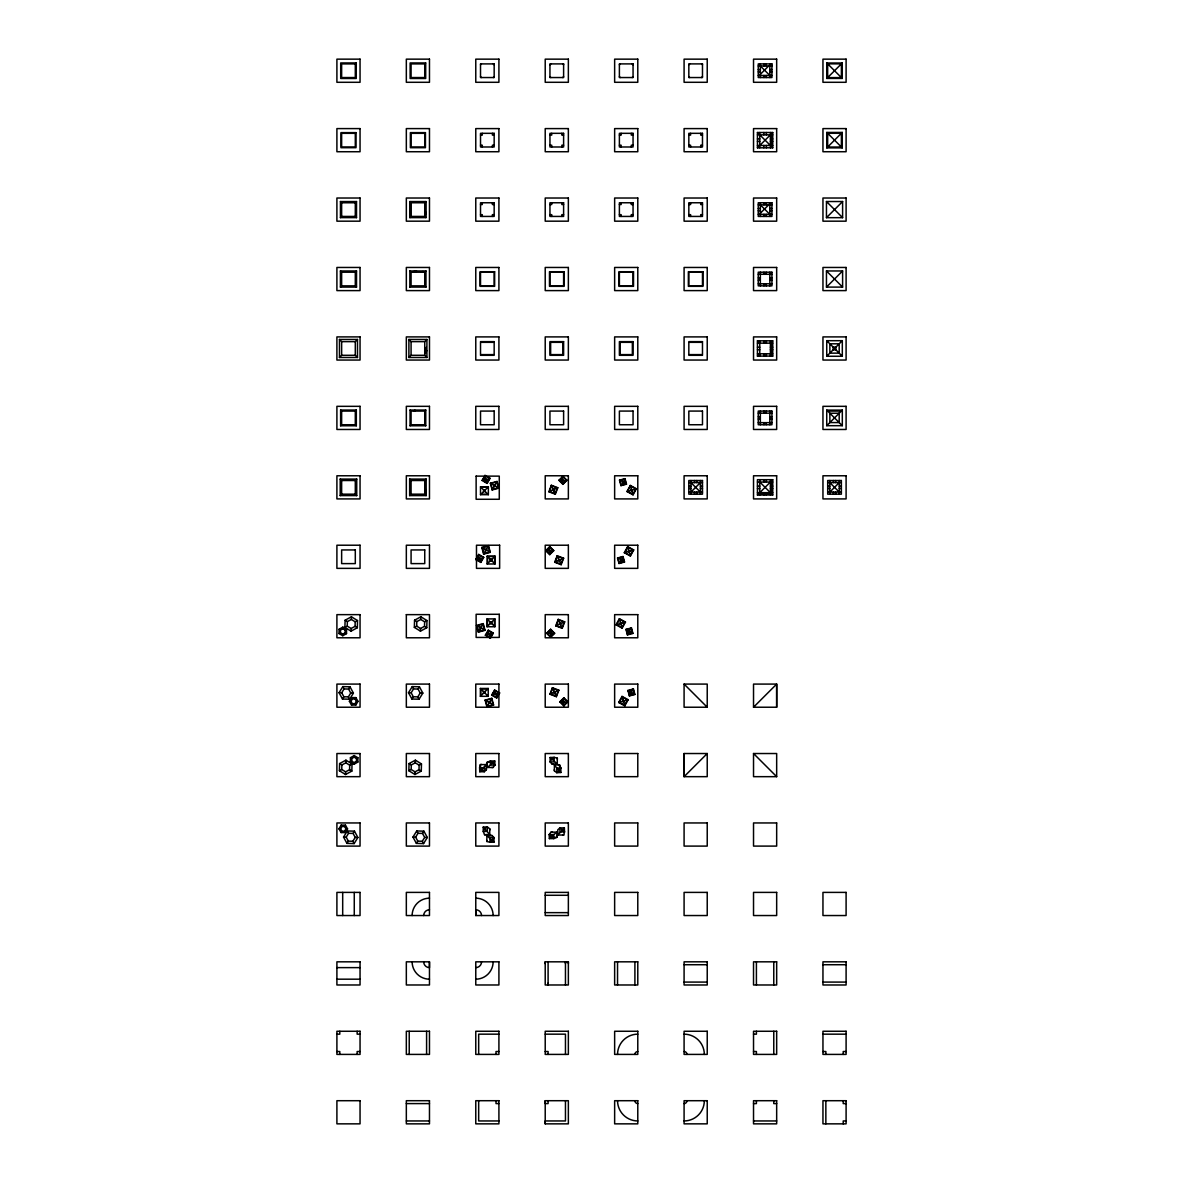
<?xml version="1.0" encoding="UTF-8"?>
<svg xmlns="http://www.w3.org/2000/svg" width="1183" height="1183" viewBox="0 0 1183 1183"><rect width="100%" height="100%" fill="white"/><g stroke="black" fill="none" stroke-linecap="round" stroke-linejoin="round"><path stroke-width="1.5" d="M429.473 961.823L429.473 984.981L406.331 984.981L406.331 961.823L429.473 961.823L429.473 967.62A5.782 5.782 0 0 1 423.691 961.823M475.773 915.538L475.773 892.396L498.915 892.396L498.915 915.538L475.773 915.538L475.773 909.757A5.782 5.782 0 0 1 481.555 915.538M545.215 1123.85L545.215 1100.708L568.358 1100.708L568.358 1123.85L545.215 1123.85L545.215 1120.952L565.459 1120.952L565.459 1100.708M545.215 963.672L545.215 961.823L568.358 961.823L568.358 984.981L545.215 984.981L545.215 961.823M548.099 984.981L548.099 983.147M565.459 963.672L565.459 961.823L565.459 984.981M568.358 963.672L568.358 961.823M684.085 753.527L684.085 776.669L707.227 776.669L707.227 753.527L684.085 753.527L684.085 776.669L707.227 753.527M776.669 707.227L776.669 684.085L753.527 684.085L753.527 707.227L776.669 707.227L776.669 684.085L753.527 707.227M339.048 633.556L339.077 629.252L342.833 627.123L346.545 629.312L346.515 633.615L342.774 635.744L339.048 633.556L340.438 632.772L342.774 634.147L345.14 632.801L345.155 630.095L342.819 628.72L340.453 630.066L340.438 632.772M342.774 635.744L342.774 634.147M342.819 628.72L342.833 627.123M350.405 762L350.434 757.697L354.175 755.567L357.887 757.756L357.858 762.059L354.116 764.188L350.405 762L351.78 761.216L351.809 758.51L354.161 757.164L356.497 758.54L356.482 761.246L354.131 762.591L351.78 761.216M354.116 764.188L354.131 762.591M354.161 757.164L354.175 755.567M489.718 830.126L489.747 828.795L487.322 826.917L483.256 827.109L483.256 831.545L484.557 834.725L489.718 834.606L489.747 828.795M558.494 764.824L559.574 764.898L560.86 768.078L560.86 772.499L556.809 772.706L554.369 770.828L554.413 769.497M339.403 770.739L339.61 763.567L345.924 760.166L352.031 763.922L351.839 771.094L345.525 774.51L339.403 770.739L341.739 769.482L341.872 764.957L345.85 762.813L349.695 765.179L349.577 769.704L345.599 771.848L341.739 769.482M344.904 627.389L345.111 620.217L351.425 616.801L357.532 620.557L357.34 627.744L351.026 631.145L344.904 627.389L347.24 626.132L347.373 621.607L351.351 619.463L355.196 621.829L355.077 626.339L351.1 628.498L347.24 626.132M345.525 774.51L345.599 771.848M345.85 762.813L345.924 760.166M351.026 631.145L351.1 628.498M351.351 619.463L351.425 616.801M408.845 770.739L409.052 763.567L415.351 760.166L421.473 763.922L421.266 771.094L414.952 774.51L408.845 770.739L411.181 769.482L415.026 771.848L419.004 769.704L419.137 765.179L415.277 762.813L411.3 764.957L411.181 769.482M414.346 627.389L414.553 620.217L420.852 616.801L426.974 620.557L426.767 627.744L420.453 631.145L414.346 627.389L416.682 626.132L416.8 621.607L420.778 619.463L424.638 621.829L424.505 626.339L420.527 628.498L416.682 626.132M414.952 774.51L415.026 771.848M415.277 762.813L415.351 760.166M420.453 631.145L420.527 628.498M420.778 619.463L420.852 616.801M487.071 763.375L487.145 762.296L490.324 761.009L494.76 761.009L494.952 765.061L493.074 767.501L487.278 767.471M557.06 836.248L556.986 837.313L553.792 838.614L549.37 838.614L549.163 834.562L551.041 832.122L556.853 832.152M554.369 770.828L554.413 765.017L559.574 764.898L559.574 767.737M562.694 835.198L563.729 835.021L564.528 831.886L564.365 827.893L559.84 827.893L557.711 829.904L558.11 835.198M548.853 491.744L551.337 485.252L557.814 487.736L555.345 494.213L548.853 491.744L552.357 490.176L553.777 490.723L555.345 494.213M549.903 490.073L551.559 485.74L557.326 487.943L555.123 493.725L549.356 491.522M552.357 490.176L552.89 488.742L551.337 485.252M553.777 490.723L554.324 489.289L557.814 487.736M554.694 562.236L557.163 555.744L563.655 558.228L561.171 564.705L554.694 562.236L558.184 560.668L559.618 561.215L561.171 564.705M558.184 560.668L558.731 559.234L557.163 555.744M559.618 561.215L560.15 559.781L563.655 558.228M561.511 562.768L563.167 558.435L557.385 556.232L555.182 562.014L560.949 564.217M555.744 625.837L558.228 619.345L564.705 621.829L562.236 628.306L555.744 625.837L559.234 624.269L559.781 622.85L558.228 619.345M562.236 628.306L560.668 624.816L561.215 623.382L564.705 621.829M564.217 622.051L562.014 627.818L556.232 625.615L558.435 619.833L562.768 621.489M549.903 694.214L552.387 687.722L558.879 690.207L556.394 696.698L549.903 694.214L553.407 692.646L553.955 691.227L552.387 687.722M556.394 696.698L554.827 693.194L555.374 691.774L558.879 690.207M480.594 769.719L479.766 771.73L484.291 771.73L486.405 769.719L486.006 764.425M563.522 829.904L564.365 827.893L557.918 835.021L563.729 835.021M626.96 491.522L630.288 485.429L636.38 488.756L633.053 494.849L626.96 491.522L630.643 490.442L631.973 491.182L633.053 494.849M630.643 490.442L631.367 489.111L630.288 485.429M631.973 491.182L632.713 489.836L636.38 488.756M633.644 492.971L635.862 488.904L630.435 485.947L627.478 491.374L632.905 494.331M624.299 552.712L627.626 546.62L633.718 549.947L630.406 556.04L624.299 552.712L627.981 551.633L629.326 552.357L630.406 556.04M624.816 552.565L627.789 547.138L633.201 550.095L630.243 555.522L626.177 553.304M627.981 551.633L628.705 550.287L627.626 546.62M629.326 552.357L630.051 551.027L633.718 549.947M616.062 624.801L619.374 618.709L625.482 622.036L622.154 628.129L616.062 624.801L619.729 623.722L620.454 622.391L619.374 618.709M616.58 624.654L619.537 619.227L624.964 622.184L622.007 627.611L617.925 625.393M622.154 628.129L621.075 624.461L621.8 623.116L625.482 622.036M618.709 702.495L622.036 696.403L628.129 699.715L624.801 705.822L618.709 702.495L622.391 701.415L623.116 700.07L622.036 696.403M621.445 698.266L619.227 702.347L624.654 705.305L627.611 699.878L622.184 696.92M624.801 705.822L623.722 702.14L624.461 700.809L628.129 699.715M482.087 480.461L485 475.418L490.058 478.331L487.13 483.389L482.087 480.461L485.193 479.633L487.13 483.389M482.516 480.342L485.119 475.847L489.614 478.45L487.012 482.945L484.024 481.215M485.193 479.633L485 475.418M486.302 480.268L490.058 478.331M492.143 489.954L494.065 486.642L495.529 486.243L498.856 488.15L497.052 481.451L490.354 483.241L492.143 489.954L498.856 488.15M495.529 486.243L495.145 484.764L497.052 481.451M475.773 559.485L478.686 554.428L483.743 557.356L480.83 562.398L475.773 559.485L479.987 559.293L480.83 562.398M478.878 558.657L478.686 554.428M479.987 559.293L483.743 557.356M483.596 554.132L485.518 550.82L486.997 550.42L490.309 552.343L483.596 554.132L481.806 547.433L488.505 545.629L490.309 552.343M486.997 550.42L486.597 548.956L488.505 545.629M478.346 632.121L480.268 628.794L479.869 627.33L476.557 625.408L478.346 632.121L485.06 630.317L483.256 623.618L476.557 625.408M479.869 627.33L481.348 626.931L483.256 623.618M485.355 635.227L488.268 630.184L493.326 633.097L490.398 638.155L485.355 635.227L488.461 634.399L488.268 630.184M490.398 638.155L489.57 635.034L493.326 633.097M491.67 695.086L494.583 690.044L499.64 692.957L496.712 698L491.67 695.086L495.411 693.149L494.583 690.044M486.893 706.798L488.801 703.486L488.416 702.007L485.089 700.099L491.803 698.295L493.607 705.009L486.893 706.798L485.089 700.099M488.416 702.007L489.88 701.623L491.803 698.295M496.712 698L496.52 693.785L499.64 692.957M620.986 485.651L623.766 482.605L626.487 484.172L625.008 478.671L619.508 480.15L620.986 485.651L626.487 484.172M623.766 482.605L625.008 478.671M619.02 563.492L621.8 560.446L624.52 562.014L619.02 563.492L617.541 557.992L623.042 556.513L624.52 562.014M621.8 560.446L623.042 556.513M627.419 634.887L629.001 632.166L625.955 629.386L627.419 634.887L632.92 633.423L631.456 627.922L625.955 629.386M628.676 630.968L631.456 627.922M629.386 695.929L630.968 693.208L627.922 690.428L633.423 688.95L634.887 694.451L629.386 695.929L627.922 690.428M630.643 691.996L633.423 688.95M349.384 701.297L351.558 697.586L355.861 697.615L357.991 701.356L355.817 705.068L351.514 705.038L349.384 701.297L350.967 701.312L352.342 698.976L355.063 698.99L356.394 701.342L355.018 703.693L352.312 703.663L350.967 701.312M351.514 705.038L352.312 703.663M355.063 698.99L355.861 697.615M338.944 828.825L341.133 825.113L345.436 825.143L347.565 828.884L345.377 832.595L341.074 832.566L338.944 828.825L340.541 828.839L341.917 826.503L344.623 826.518L345.968 828.869L344.593 831.22L341.887 831.191L340.541 828.839M341.074 832.566L341.887 831.191M344.623 826.518L345.436 825.143M339.063 692.706L342.819 686.598L349.991 686.791L353.406 693.105L349.65 699.212L342.478 699.02L339.063 692.706L341.71 692.78L343.869 696.757L348.379 696.876L350.745 693.031L348.601 689.053L344.076 688.935L341.71 692.78M342.478 699.02L343.869 696.757M348.601 689.053L349.991 686.791M408.49 692.706L412.261 686.598L419.433 686.791L422.834 693.105L419.078 699.212L411.906 699.02L408.49 692.706L411.152 692.78L413.296 696.757L417.821 696.876L420.187 693.031L418.043 689.053L413.518 688.935L411.152 692.78M411.906 699.02L413.296 696.757M418.043 689.053L419.433 686.791M343.543 837.076L347.299 830.969L354.471 831.161L357.887 837.475L354.131 843.597L346.959 843.39L343.543 837.076L346.19 837.15L348.556 833.305L353.081 833.423L355.225 837.401L352.859 841.261L348.349 841.128L346.19 837.15M346.959 843.39L348.349 841.128M353.081 833.423L354.471 831.161M412.971 837.076L416.727 830.969L423.898 831.161L427.314 837.475L423.558 843.597L416.386 843.39L412.971 837.076L415.632 837.15L417.998 833.305L422.508 833.423L424.667 837.401L422.301 841.261L417.776 841.128L415.632 837.15M416.386 843.39L417.776 841.128M422.508 833.423L423.898 831.161M557.444 763.76L552.165 764.159L550.139 762.044L550.139 757.504L554.132 757.342L557.267 758.14L557.444 759.19M494.76 761.009L487.396 767.501L487.145 762.296L489.984 762.296M549.37 838.614L556.72 832.122L556.986 837.313L554.147 837.313M340.438 217.628L341.636 216.43L341.636 202.766L340.438 201.554L340.438 217.628L356.512 217.628L356.512 201.554L340.438 201.554M341.636 202.766L355.299 202.766L356.512 201.554M340.408 287.085L341.636 285.857L355.299 285.857L356.527 287.085L356.527 270.981L340.408 270.981L340.408 287.085L356.527 287.085M355.299 285.857L355.299 272.208L356.527 270.981M409.865 217.628L411.078 216.43L411.078 202.766L409.865 201.554L409.865 217.628L425.939 217.628L425.939 201.554L409.865 201.554M411.078 202.766L424.741 202.766L425.939 201.554M339.462 357.488L341.636 355.299L355.299 355.299L357.488 357.488L339.462 357.488L339.462 339.462L357.488 339.462L357.488 357.488M339.462 339.462L341.636 341.636L355.299 341.636L357.488 339.462M409.85 287.085L411.078 285.857L424.741 285.857L425.969 287.085L425.969 270.981L409.85 270.981L409.85 287.085L425.969 287.085M424.741 285.857L424.741 272.208L425.969 270.981M340.615 425.762L341.636 424.741L355.299 424.741L356.32 425.762L356.32 410.057L340.615 410.057L340.615 425.762L356.32 425.762M340.615 410.057L341.636 411.078L355.299 411.078L356.32 410.057M408.889 357.488L411.078 355.299L424.741 355.299L426.915 357.488L408.889 357.488L408.889 339.462L426.915 339.462L426.915 357.488M408.889 339.462L411.078 341.636L424.741 341.636L426.915 339.462M760.255 74.411L768.773 65.893M340.201 495.603L341.636 494.169L355.299 494.169L356.734 495.603L356.734 479.085L340.201 479.085L340.201 495.603L356.734 495.603M340.201 479.085L341.636 480.52L355.299 480.52L356.734 479.085M410.057 425.762L411.078 424.741L411.078 411.078L410.057 410.057L410.057 425.762L425.762 425.762L425.762 410.057L410.057 410.057M411.078 411.078L424.741 411.078L425.762 410.057M409.643 495.603L411.078 494.169L424.741 494.169L426.176 495.603L426.176 479.085L409.643 479.085L409.643 495.603L426.176 495.603M409.643 479.085L411.078 480.52L424.741 480.52L426.176 479.085M757.445 147.801L757.445 132.511L772.736 132.511L772.736 147.801L757.445 147.801L758.259 146.988M759.767 145.479L770.414 134.847M772.736 132.511L771.922 133.324L771.922 146.988L772.736 147.801M826.813 78.433L842.252 63.01L842.252 78.433L826.813 78.433L826.813 63.01L842.252 63.01M760.27 213.28L769.837 203.713M826.813 147.875L842.252 132.437L842.252 147.875L826.813 147.875L826.813 132.437L842.252 132.437M480.505 494.671L483.566 491.61L485.296 491.61L488.357 494.671L488.357 486.819L480.505 486.819L480.505 494.671L488.357 494.671M485.296 491.61L485.296 489.88L488.357 486.819M558.908 480.298L562.931 476.276L566.968 480.298L562.931 484.32L558.908 480.298L562.058 480.298L562.931 484.32M562.058 480.298L562.931 476.276M562.931 481.185L566.968 480.298M826.459 217.672L842.607 201.524L842.607 217.672L826.459 217.672L826.459 201.524L842.607 201.524M487.174 563.98L490.235 560.919L491.965 560.919L495.026 563.98L487.174 563.98L487.174 556.128L495.026 556.128L495.026 563.98M491.965 560.919L491.965 559.189L495.026 556.128M545.703 550.627L549.725 546.605L553.762 550.627L549.725 554.65L545.703 550.627L548.853 550.627L549.725 546.605M549.725 554.65L549.725 551.515L553.762 550.627M757.445 356.113L757.445 340.822L772.736 340.822L772.736 356.113L757.445 356.113L758.259 355.299M772.736 340.822L771.922 341.636L771.922 355.299L772.736 356.113M826.459 287.099L842.607 270.966L842.607 287.099L826.459 287.099L826.459 270.966L842.607 270.966M487.041 626.739L490.102 623.678L490.102 621.947L487.041 618.901L487.041 626.739L494.893 626.739L494.893 618.901L487.041 618.901M490.102 621.947L491.832 621.947L494.893 618.901M480.372 696.314L483.433 693.253L483.433 691.523L480.372 688.462L488.224 688.462L488.224 696.314L480.372 696.314L480.372 688.462M483.433 691.523L485.163 691.523L488.224 688.462M546.605 633.275L550.627 629.238L554.65 633.275L550.627 637.297L546.605 633.275L550.627 632.387L550.627 629.238M690.902 492.098L700.41 482.59M826.74 356.26L842.311 340.689L842.311 356.26L826.74 356.26L826.74 340.689L842.311 340.689M550.627 637.297L550.627 634.147L554.65 633.275M757.445 494.997L758.259 494.169L771.922 494.169L772.736 494.997L757.445 494.997L757.445 479.692L772.736 479.692L772.736 494.997M759.767 492.66L770.414 482.028M772.736 479.692L771.922 480.52L771.922 494.169M826.74 425.688L842.311 410.117L842.311 425.688L826.74 425.688L826.74 410.117L842.311 410.117M559.81 701.815L563.833 697.793L567.855 701.815L563.833 705.837L559.81 701.815L562.945 701.815L563.833 705.837M562.945 701.815L563.833 697.793M563.833 702.702L567.855 701.815M829.786 492.098L839.279 482.59M345.155 630.095L346.545 629.312M356.497 758.54L357.887 757.756M355.196 621.829L357.532 620.557M424.638 621.829L426.974 620.557M349.695 765.179L352.031 763.922M419.137 765.179L421.473 763.922M492.305 483.108L495.293 482.309M490.354 483.241L493.666 485.163L495.145 484.764M624.787 479.056L619.892 480.372L621.208 485.267L626.103 483.951L625.23 480.682M619.508 480.15L623.441 481.392M481.806 547.433L485.119 549.341L486.597 548.956M617.541 557.992L621.474 559.234M478.509 625.275L481.496 624.476M480.268 628.794L481.747 628.41L485.06 630.317M484.586 630.051L478.627 631.648L477.015 625.674M629.001 632.166L632.92 633.423M630.909 633.63L627.641 634.502L626.339 629.607L631.234 628.306L632.535 633.201M488.801 703.486L490.28 703.086L493.607 705.009M487.159 706.34L493.134 704.743L491.536 698.769L485.562 700.366L486.76 704.846M629.933 690.207L633.201 689.334L634.502 694.229L629.607 695.545L628.306 690.65M630.968 693.208L634.887 694.451M552.165 764.159L553.422 763.922M490.708 835.701L491.965 835.464L493.976 837.579L493.976 842.119L489.999 842.281L486.864 841.483L486.686 840.433M481.437 764.425L480.387 764.602L479.603 767.737L479.766 771.73L486.198 764.602L480.387 764.602L480.535 768.018M484.557 834.725L489.747 834.473L483.256 827.109L484.557 829.046M491.965 835.464L486.686 835.863L489.363 835.76M480.52 64.769L481.392 63.897M494.169 64.769L493.296 63.897M549.947 64.769L550.834 63.897M563.611 64.769L562.724 63.897M619.389 64.769L620.276 63.897M633.053 64.769L632.166 63.897M688.831 64.769L689.704 63.897M702.48 64.769L701.608 63.897M758.259 65.967L771.922 65.967M758.259 69.605L760.344 69.605M769.837 69.605L771.922 69.605M758.259 71.838L760.344 71.838M769.837 71.838L771.922 71.838M758.259 75.475L771.922 75.475M480.52 76.673L481.392 77.546M494.169 76.673L493.296 77.546M549.947 76.673L550.834 77.546M563.611 76.673L562.724 77.546M619.389 76.673L620.276 77.546M633.053 76.673L632.166 77.546M688.831 76.673L689.704 77.546M702.48 76.673L701.608 77.546M757.445 134.847L772.736 134.847M480.52 135.099L482.28 135.099L482.28 133.324M494.169 135.099L492.409 135.099L492.409 133.324M549.947 135.099L551.707 135.099L551.707 133.324M563.611 135.099L561.851 135.099L561.851 133.324M619.389 135.099L621.149 135.099L621.149 133.324M633.053 135.099L631.293 135.099L631.293 133.324M688.831 135.099L690.591 135.099L690.591 133.324M702.48 135.099L700.72 135.099L700.72 133.324M757.445 138.899L759.767 138.899M770.414 138.899L772.736 138.899M757.445 141.413L759.767 141.413M770.414 141.413L772.736 141.413M480.52 145.228L482.28 145.228L482.28 146.988M494.169 145.228L492.409 145.228L492.409 146.988M549.947 145.228L551.707 145.228L551.707 146.988M563.611 145.228L561.851 145.228L561.851 146.988M619.389 145.228L621.149 145.228L621.149 146.988M633.053 145.228L631.293 145.228L631.293 146.988M688.831 145.228L690.591 145.228L690.591 146.988M702.48 145.228L700.72 145.228L700.72 146.988M757.445 145.479L772.736 145.479M480.52 204.526L482.28 204.526L482.28 202.766M494.169 204.526L492.409 204.526L492.409 202.766M549.947 204.526L551.707 204.526L551.707 202.766M563.611 204.526L561.851 204.526L561.851 202.766M619.389 204.526L621.149 204.526L621.149 202.766M633.053 204.526L631.293 204.526L631.293 202.766M688.831 204.526L690.591 204.526L690.591 202.766M702.48 204.526L700.72 204.526L700.72 202.766M758.259 204.851L771.922 204.851M758.259 208.474L760.344 208.474M769.837 208.474L771.922 208.474M758.259 210.722L760.344 210.722M769.837 210.722L771.922 210.722M425.629 212.082L425.776 214.389M758.259 214.345L771.922 214.345M480.52 214.67L482.28 214.67L482.28 216.43M494.169 214.67L492.409 214.67L492.409 216.43M549.947 214.67L551.707 214.67L551.707 216.43M563.611 214.67L561.851 214.67L561.851 216.43M619.389 214.67L621.149 214.67L621.149 216.43M633.053 214.67L631.293 214.67L631.293 216.43M688.831 214.67L690.591 214.67L690.591 216.43M702.48 214.67L700.72 214.67L700.72 216.43M341.636 216.43L355.299 216.43L356.512 217.628M411.078 216.43L424.741 216.43L425.939 217.628M340.408 270.981L341.636 272.208L355.299 272.208M409.85 270.981L411.078 272.208L424.741 272.208M758.259 274.279L771.922 274.279M758.259 277.916L760.344 277.916M769.837 277.916L771.922 277.916M758.259 280.149L760.344 280.149M769.837 280.149L771.922 280.149M758.259 283.787L771.922 283.787M481.215 342.331L493.474 342.331M689.526 342.331L701.785 342.331M757.445 343.159L772.736 343.159M757.445 347.211L759.767 347.211M770.414 347.211L772.736 347.211M757.445 349.724L759.767 349.724M770.414 349.724L772.736 349.724M757.445 353.791L772.736 353.791M481.215 354.604L493.474 354.604M689.526 354.604L701.785 354.604M827.701 411.078L841.364 411.078M758.259 413.163L771.922 413.163M758.259 416.786L760.344 416.786M769.837 416.786L771.922 416.786M758.259 419.033L760.344 419.033M769.837 419.033L771.922 419.033M758.259 422.656L771.922 422.656M411.078 424.741L424.741 424.741L425.762 425.762M757.445 482.028L772.736 482.028M688.831 482.59L702.48 482.59M827.701 482.59L841.364 482.59M757.445 486.095L759.767 486.095M770.414 486.095L772.736 486.095M688.831 486.228L690.902 486.228M700.41 486.228L702.48 486.228M827.701 486.228L829.786 486.228M839.279 486.228L841.364 486.228M480.949 487.248L487.928 487.248M688.831 488.461L690.902 488.461M700.41 488.461L702.48 488.461M827.701 488.461L829.786 488.461M839.279 488.461L841.364 488.461M757.445 488.594L759.767 488.594M770.414 488.594L772.736 488.594M480.505 486.819L483.566 489.88L485.296 489.88M688.831 492.098L702.48 492.098M827.701 492.098L841.364 492.098M757.445 492.66L772.736 492.66M425.776 493.415L425.185 487.899L425.392 490.679M480.949 494.243L487.928 494.243M487.174 556.128L490.235 559.189L491.965 559.189M490.102 623.678L491.832 623.678L494.893 626.739M684.085 684.085L707.227 684.085L707.227 707.227L684.085 707.227L684.085 684.085L707.227 707.227M487.795 688.89L480.816 688.89L480.816 695.885M483.433 693.253L485.163 693.253L488.224 696.314M753.527 753.527L776.669 753.527L776.669 776.669L753.527 776.669L753.527 753.527L776.669 776.669M545.215 895.28L568.358 895.28M545.215 912.64L568.358 912.64M684.085 964.722L707.227 964.722M822.954 964.722L846.096 964.722M336.904 967.62L360.046 967.62M336.904 979.184L360.046 979.184M684.085 982.082L707.227 982.082M822.954 982.082L846.096 982.082M336.904 1034.164L339.787 1034.164L339.787 1031.265M360.046 1034.164L357.148 1034.164L357.148 1031.265M498.915 1034.164L478.671 1034.164L478.671 1054.408M545.215 1034.164L565.459 1034.164L565.459 1054.408M753.527 1034.164L756.41 1034.164L756.41 1031.265M822.954 1034.164L846.096 1034.164M336.904 1051.524L339.787 1051.524L339.787 1054.408M360.046 1051.524L357.148 1051.524L357.148 1054.408M498.915 1051.524L496.017 1051.524L496.017 1054.408M545.215 1051.524L548.099 1051.524L548.099 1054.408M753.527 1051.524L756.41 1051.524L756.41 1054.408M822.954 1051.524L825.852 1051.524L825.852 1054.408M846.096 1051.524L843.213 1051.524L843.213 1054.408M406.331 1103.591L429.473 1103.591M498.915 1103.591L496.017 1103.591L496.017 1100.708M753.527 1103.591L756.41 1103.591L756.41 1100.708M776.669 1103.591L773.771 1103.591L773.771 1100.708M846.096 1103.591L843.213 1103.591L843.213 1100.708M406.331 1120.952L429.473 1120.952M498.915 1120.952L478.671 1120.952L478.671 1100.708M753.527 1120.952L776.669 1120.952M846.096 1120.952L843.213 1120.952L843.213 1123.85M356.394 701.342L357.991 701.356M345.968 828.869L347.565 828.884M491.744 767.471L493.074 767.501M551.041 832.122L552.387 832.152M420.187 693.031L422.834 693.105M350.745 693.031L353.406 693.105M424.667 837.401L427.314 837.475M355.225 837.401L357.887 837.475M552.89 488.742L554.324 489.289M558.731 559.234L560.15 559.781M559.781 622.85L561.215 623.382M559.234 624.269L560.668 624.816M553.955 691.227L555.374 691.774M553.407 692.646L554.827 693.194M631.367 489.111L632.713 489.836M628.705 550.287L630.051 551.027M620.454 622.391L621.8 623.116M619.729 623.722L621.075 624.461M623.116 700.07L624.461 700.809M622.391 701.415L623.722 702.14M485.829 478.524L486.938 479.159M479.514 557.533L480.638 558.184M489.097 633.289L490.22 633.925M488.461 634.399L489.57 635.034M495.411 693.149L496.52 693.785M494.775 694.258L495.884 694.894M339.077 629.252L340.453 630.066M345.14 632.801L346.515 633.615M350.434 757.697L351.809 758.51M356.482 761.246L357.858 762.059M414.553 620.217L416.8 621.607M424.505 626.339L426.767 627.744M345.111 620.217L347.373 621.607M355.077 626.339L357.34 627.744M409.052 763.567L411.3 764.957M419.004 769.704L421.266 771.094M339.61 763.567L341.872 764.957M349.577 769.704L351.839 771.094M560.86 772.499L554.369 765.15M826.813 63.01L842.252 78.433M760.255 65.893L769.837 75.475M826.813 132.437L842.252 147.875M757.445 132.511L758.259 133.324M759.767 134.847L770.414 145.479M826.459 201.524L842.607 217.672M760.27 204.777L769.837 214.345M826.459 270.966L842.607 287.099M826.74 340.689L842.311 356.26M757.445 340.822L758.259 341.636M826.74 410.117L842.311 425.688M829.786 482.59L839.279 492.098M759.767 482.028L770.414 492.66M690.902 482.59L700.41 492.098M562.931 479.411L563.818 480.298M549.725 549.74L550.613 550.627M548.853 550.627L549.725 551.515M550.627 632.387L551.515 633.275M549.74 633.275L550.627 634.147M563.833 700.928L564.72 701.815M550.139 757.504L557.267 763.952L557.267 758.14M493.976 842.119L486.864 835.671L486.864 841.483M351.558 697.586L352.342 698.976M355.018 703.693L355.817 705.068M341.133 825.113L341.917 826.503M344.593 831.22L345.377 832.595M412.261 686.598L413.518 688.935M417.821 696.876L419.078 699.212M342.819 686.598L344.076 688.935M348.379 696.876L349.65 699.212M416.727 830.969L417.998 833.305M422.301 841.261L423.558 843.597M347.299 830.969L348.556 833.305M352.859 841.261L354.131 843.597M622.228 481.718L622.554 482.93M620.262 559.559L620.587 560.772M629.874 630.643L630.199 631.84M631.84 691.671L632.166 692.883M496.786 481.91L498.383 487.884L492.409 489.481L490.812 483.522M493.666 485.163L494.065 486.642M485.119 549.341L485.518 550.82M483.389 625.57L484.187 628.557M481.348 626.931L481.747 628.41M489.88 701.623L490.28 703.086M486.169 768.447L486.405 769.719M839.279 480.52L839.279 494.169M835.656 480.52L835.656 482.59M835.656 492.098L835.656 494.169M833.409 480.52L833.409 482.59M833.409 492.098L833.409 494.169M829.786 480.52L829.786 494.169M825.852 1100.708L825.852 1123.85M773.771 961.823L773.771 984.981M773.771 1031.265L773.771 1054.408M770.414 132.511L770.414 147.801M770.414 340.822L770.414 356.113M770.414 479.692L770.414 494.997M769.837 63.897L769.837 77.546M769.837 202.766L769.837 216.43M769.837 272.208L769.837 285.857M769.837 411.078L769.837 424.741M766.214 63.897L766.214 65.967M766.214 75.475L766.214 77.546M766.347 132.511L766.347 134.847M766.347 145.479L766.347 147.801M766.214 202.766L766.214 204.851M766.214 214.345L766.214 216.43M766.214 272.208L766.214 274.279M766.214 283.787L766.214 285.857M766.347 340.822L766.347 343.159M766.347 353.791L766.347 356.113M766.214 411.078L766.214 413.163M766.214 422.656L766.214 424.741M766.347 479.692L766.347 482.028M766.347 492.66L766.347 494.997M763.967 63.897L763.967 65.967M763.967 75.475L763.967 77.546M763.967 202.766L763.967 204.851M763.967 214.345L763.967 216.43M763.967 272.208L763.967 274.279M763.967 283.787L763.967 285.857M763.967 411.078L763.967 413.163M763.967 422.656L763.967 424.741M763.834 132.511L763.834 134.847M763.834 145.479L763.834 147.801M763.834 340.822L763.834 343.159M763.834 353.791L763.834 356.113M763.834 479.692L763.834 482.028M763.834 492.66L763.834 494.997M760.344 63.897L760.344 77.546M760.344 202.766L760.344 216.43M760.344 272.208L760.344 285.857M760.344 411.078L760.344 424.741M759.767 132.511L759.767 147.801M759.767 340.822L759.767 356.113M759.767 479.692L759.767 494.997M756.41 961.823L756.41 984.981M700.41 480.52L700.41 494.169M696.772 480.52L696.772 482.59M696.772 492.098L696.772 494.169M694.539 480.52L694.539 482.59M694.539 492.098L694.539 494.169M690.902 480.52L690.902 494.169M634.901 961.823L634.901 984.981M617.541 961.823L617.541 984.981M548.099 961.823L548.099 983.324M548.099 1100.708L548.099 1103.591L545.215 1103.591L545.215 1100.708M494.598 563.537L494.598 556.557L487.618 556.557L487.618 563.537M494.464 619.33L494.464 626.31M491.832 621.947L491.832 623.678M490.235 559.189L490.235 560.919M487.485 619.33L487.485 626.31M485.163 691.523L485.163 693.253M483.566 489.88L483.566 491.61M426.59 1031.265L426.59 1054.408M424.741 202.766L424.741 216.43M424.741 341.636L424.741 355.299M424.741 411.078L424.741 424.741M424.741 480.52L424.741 494.169M411.078 272.208L411.078 285.857M411.078 341.636L411.078 355.299M411.078 480.52L411.078 494.169M409.229 1031.265L409.229 1054.408M355.299 202.766L355.299 216.43M355.299 341.636L355.299 355.299M355.299 411.078L355.299 424.741M355.299 480.52L355.299 494.169M354.264 892.396L354.264 915.538M342.686 892.396L342.686 915.538M341.636 272.208L341.636 285.857M341.636 341.636L341.636 355.299M341.636 411.078L341.636 424.741M341.636 480.52L341.636 494.169M637.785 1120.952A20.259 20.259 0 0 1 617.541 1100.708M637.785 1103.591A2.898 2.898 0 0 1 634.901 1100.708M704.329 1100.708A20.259 20.259 0 0 1 684.085 1120.952M686.983 1100.708A2.898 2.898 0 0 1 684.085 1103.591M684.085 1051.524A2.898 2.898 0 0 1 686.983 1054.408M684.085 1034.164A20.259 20.259 0 0 1 704.329 1054.408M617.541 1054.408A20.259 20.259 0 0 1 637.785 1034.164M634.901 1054.408A2.898 2.898 0 0 1 637.785 1051.524M429.473 979.184A17.361 17.361 0 0 1 412.128 961.823M481.555 961.823A5.782 5.782 0 0 1 475.773 967.62M493.134 961.823A17.361 17.361 0 0 1 475.773 979.184M475.773 898.178A17.361 17.361 0 0 1 493.134 915.538M412.128 915.538A17.361 17.361 0 0 1 429.473 898.178M423.691 915.538A5.782 5.782 0 0 1 429.473 909.757M406.331 614.642L406.331 637.785L429.473 637.785L429.473 614.642L406.331 614.642M476.128 476.128L476.128 499.27L499.27 499.27L499.27 476.128L476.128 476.128M552.609 688.225L550.406 693.992L556.173 696.196L558.376 690.428L552.609 688.225M493.976 837.579L489.999 842.281L489.999 837.741L493.976 837.579M551.544 759.353L550.139 762.044L554.132 761.882L554.132 757.342L551.544 759.353M484.853 828.647L483.256 831.545L487.322 831.338L487.322 826.917L484.853 828.647M560.86 768.078L556.809 772.706L556.809 768.27L560.86 768.078M478.804 554.871L476.217 559.367L480.712 561.969L483.3 557.459L478.804 554.871M488.387 630.613L485.799 635.108L490.294 637.711L492.882 633.216L488.387 630.613M494.701 690.473L492.098 694.968L496.594 697.571L499.196 693.075L494.701 690.473M562.931 476.719L559.352 480.298L562.931 483.877L566.524 480.298L562.931 476.719M549.725 547.049L546.147 550.627L549.725 554.206L553.319 550.627L549.725 547.049M550.627 629.681L547.049 633.275L550.627 636.853L554.206 633.275L550.627 629.681M563.833 698.221L560.254 701.815L563.833 705.393L567.411 701.815L563.833 698.221M488.239 546.102L482.28 547.699L483.877 553.674L489.836 552.077L488.239 546.102M622.82 556.897L617.925 558.213L619.241 563.108L624.136 561.792L622.82 556.897M360.046 59.15L336.904 59.15L336.904 82.292L360.046 82.292L360.046 59.15M429.473 59.15L406.331 59.15L406.331 82.292L429.473 82.292L429.473 59.15M498.915 59.15L475.773 59.15L475.773 82.292L498.915 82.292L498.915 59.15M568.358 59.15L545.215 59.15L545.215 82.292L568.358 82.292L568.358 59.15M637.785 59.15L614.642 59.15L614.642 82.292L637.785 82.292L637.785 59.15M707.227 59.15L684.085 59.15L684.085 82.292L707.227 82.292L707.227 59.15M776.669 59.15L753.527 59.15L753.527 82.292L776.669 82.292L776.669 59.15M846.096 59.15L822.954 59.15L822.954 82.292L846.096 82.292L846.096 59.15M356.246 62.95L340.704 62.95L340.704 78.492L356.246 78.492L356.246 62.95M425.688 62.95L410.131 62.95L410.131 78.492L425.688 78.492L425.688 62.95M355.299 63.897L341.636 63.897L341.636 77.546L355.299 77.546L355.299 63.897M424.741 63.897L411.078 63.897L411.078 77.546L424.741 77.546L424.741 63.897M494.169 63.897L480.52 63.897L480.52 77.546L494.169 77.546L494.169 63.897M563.611 63.897L549.947 63.897L549.947 77.546L563.611 77.546L563.611 63.897M633.053 63.897L619.389 63.897L619.389 77.546L633.053 77.546L633.053 63.897M702.48 63.897L688.831 63.897L688.831 77.546L702.48 77.546L702.48 63.897M771.922 63.897L758.259 63.897L758.259 77.546L771.922 77.546L771.922 63.897M841.394 63.852L827.656 63.852L827.656 77.59L841.394 77.59L841.394 63.852M360.046 128.592L336.904 128.592L336.904 151.735L360.046 151.735L360.046 128.592M429.473 128.592L406.331 128.592L406.331 151.735L429.473 151.735L429.473 128.592M498.915 128.592L475.773 128.592L475.773 151.735L498.915 151.735L498.915 128.592M568.358 128.592L545.215 128.592L545.215 151.735L568.358 151.735L568.358 128.592M637.785 128.592L614.642 128.592L614.642 151.735L637.785 151.735L637.785 128.592M707.227 128.592L684.085 128.592L684.085 151.735L707.227 151.735L707.227 128.592M776.669 128.592L753.527 128.592L753.527 151.735L776.669 151.735L776.669 128.592M846.096 128.592L822.954 128.592L822.954 151.735L846.096 151.735L846.096 128.592M356.009 132.629L340.941 132.629L340.941 147.698L356.009 147.698L356.009 132.629M425.436 132.629L410.368 132.629L410.368 147.698L425.436 147.698L425.436 132.629M355.299 133.324L341.636 133.324L341.636 146.988L355.299 146.988L355.299 133.324M424.741 133.324L411.078 133.324L411.078 146.988L424.741 146.988L424.741 133.324M494.169 133.324L480.52 133.324L480.52 146.988L494.169 146.988L494.169 133.324M563.611 133.324L549.947 133.324L549.947 146.988L563.611 146.988L563.611 133.324M633.053 133.324L619.389 133.324L619.389 146.988L633.053 146.988L633.053 133.324M702.48 133.324L688.831 133.324L688.831 146.988L702.48 146.988L702.48 133.324M841.394 133.295L827.656 133.295L827.656 147.032L841.394 147.032L841.394 133.295M360.046 198.019L336.904 198.019L336.904 221.177L360.046 221.177L360.046 198.019M429.473 198.019L406.331 198.019L406.331 221.177L429.473 221.177L429.473 198.019M498.915 198.019L475.773 198.019L475.773 221.177L498.915 221.177L498.915 198.019M568.358 198.019L545.215 198.019L545.215 221.177L568.358 221.177L568.358 198.019M637.785 198.019L614.642 198.019L614.642 221.177L637.785 221.177L637.785 198.019M707.227 198.019L684.085 198.019L684.085 221.177L707.227 221.177L707.227 198.019M776.669 198.019L753.527 198.019L753.527 221.177L776.669 221.177L776.669 198.019M846.096 198.019L822.954 198.019L822.954 221.177L846.096 221.177L846.096 198.019M355.979 202.086L340.955 202.086L340.955 217.11L355.979 217.11L355.979 202.086M425.422 202.086L410.397 202.086L410.397 217.11L425.422 217.11L425.422 202.086M494.169 202.766L480.52 202.766L480.52 216.43L494.169 216.43L494.169 202.766M563.611 202.766L549.947 202.766L549.947 216.43L563.611 216.43L563.611 202.766M633.053 202.766L619.389 202.766L619.389 216.43L633.053 216.43L633.053 202.766M702.48 202.766L688.831 202.766L688.831 216.43L702.48 216.43L702.48 202.766M771.922 202.766L758.259 202.766L758.259 216.43L771.922 216.43L771.922 202.766M425.215 204.171L425.008 205.665L425.215 204.171M425.096 206.478L424.889 208.548L425.096 206.478M360.046 267.462L336.904 267.462L336.904 290.604L360.046 290.604L360.046 267.462M429.473 267.462L406.331 267.462L406.331 290.604L429.473 290.604L429.473 267.462M498.915 267.462L475.773 267.462L475.773 290.604L498.915 290.604L498.915 267.462M568.358 267.462L545.215 267.462L545.215 290.604L568.358 290.604L568.358 267.462M637.785 267.462L614.642 267.462L614.642 290.604L637.785 290.604L637.785 267.462M707.227 267.462L684.085 267.462L684.085 290.604L707.227 290.604L707.227 267.462M776.669 267.462L753.527 267.462L753.527 290.604L776.669 290.604L776.669 267.462M846.096 267.462L822.954 267.462L822.954 290.604L846.096 290.604L846.096 267.462M416.623 271.38L413.843 271.587L416.623 271.38M423.292 271.661L420.749 271.839L423.292 271.661M415.174 271.72L412.394 271.927L415.174 271.72M494.642 271.735L480.047 271.735L480.047 286.33L494.642 286.33L494.642 271.735M564.069 271.735L549.489 271.735L549.489 286.33L564.069 286.33L564.069 271.735M633.511 271.735L618.931 271.735L618.931 286.33L633.511 286.33L633.511 271.735M702.953 271.735L688.358 271.735L688.358 286.33L702.953 286.33L702.953 271.735M494.169 272.208L480.52 272.208L480.52 285.857L494.169 285.857L494.169 272.208M563.611 272.208L549.947 272.208L549.947 285.857L563.611 285.857L563.611 272.208M633.053 272.208L619.389 272.208L619.389 285.857L633.053 285.857L633.053 272.208M702.48 272.208L688.831 272.208L688.831 285.857L702.48 285.857L702.48 272.208M771.922 272.208L758.259 272.208L758.259 285.857L771.922 285.857L771.922 272.208M360.046 336.904L336.904 336.904L336.904 360.046L360.046 360.046L360.046 336.904M429.473 336.904L406.331 336.904L406.331 360.046L429.473 360.046L429.473 336.904M498.915 336.904L475.773 336.904L475.773 360.046L498.915 360.046L498.915 336.904M568.358 336.904L545.215 336.904L545.215 360.046L568.358 360.046L568.358 336.904M637.785 336.904L614.642 336.904L614.642 360.046L637.785 360.046L637.785 336.904M707.227 336.904L684.085 336.904L684.085 360.046L707.227 360.046L707.227 336.904M776.669 336.904L753.527 336.904L753.527 360.046L776.669 360.046L776.669 336.904M846.096 336.904L822.954 336.904L822.954 360.046L846.096 360.046L846.096 336.904M494.169 341.636L480.52 341.636L480.52 355.299L494.169 355.299L494.169 341.636M563.611 341.636L549.947 341.636L549.947 355.299L563.611 355.299L563.611 341.636M633.053 341.636L619.389 341.636L619.389 355.299L633.053 355.299L633.053 341.636M702.48 341.636L688.831 341.636L688.831 355.299L702.48 355.299L702.48 341.636M562.916 342.331L550.642 342.331L550.642 354.604L562.916 354.604L562.916 342.331M632.358 342.331L620.084 342.331L620.084 354.604L632.358 354.604L632.358 342.331M839.191 343.809L829.86 343.809L829.86 353.14L839.191 353.14L839.191 343.809M835.908 347.092L833.143 347.092L833.143 349.857L835.908 349.857L835.908 347.092M426.161 347.462L425.732 349.784L426.161 347.462M426.531 350.419L426.205 352.046L426.531 350.419M425.924 351.203L425.274 353.451L425.924 351.203M360.046 406.331L336.904 406.331L336.904 429.473L360.046 429.473L360.046 406.331M429.473 406.331L406.331 406.331L406.331 429.473L429.473 429.473L429.473 406.331M498.915 406.331L475.773 406.331L475.773 429.473L498.915 429.473L498.915 406.331M568.358 406.331L545.215 406.331L545.215 429.473L568.358 429.473L568.358 406.331M637.785 406.331L614.642 406.331L614.642 429.473L637.785 429.473L637.785 406.331M707.227 406.331L684.085 406.331L684.085 429.473L707.227 429.473L707.227 406.331M776.669 406.331L753.527 406.331L753.527 429.473L776.669 429.473L776.669 406.331M846.096 406.331L822.954 406.331L822.954 429.473L846.096 429.473L846.096 406.331M415.203 410.501L413.577 410.797L415.203 410.501M494.169 411.078L480.52 411.078L480.52 424.741L494.169 424.741L494.169 411.078M563.611 411.078L549.947 411.078L549.947 424.741L563.611 424.741L563.611 411.078M633.053 411.078L619.389 411.078L619.389 424.741L633.053 424.741L633.053 411.078M702.48 411.078L688.831 411.078L688.831 424.741L702.48 424.741L702.48 411.078M771.922 411.078L758.259 411.078L758.259 424.741L771.922 424.741L771.922 411.078M839.191 413.237L829.86 413.237L829.86 422.568L839.191 422.568L839.191 413.237M360.046 475.773L336.904 475.773L336.904 498.915L360.046 498.915L360.046 475.773M429.473 475.773L406.331 475.773L406.331 498.915L429.473 498.915L429.473 475.773M568.358 475.773L545.215 475.773L545.215 498.915L568.358 498.915L568.358 475.773M637.785 475.773L614.642 475.773L614.642 498.915L637.785 498.915L637.785 475.773M707.227 475.773L684.085 475.773L684.085 498.915L707.227 498.915L707.227 475.773M776.669 475.773L753.527 475.773L753.527 498.915L776.669 498.915L776.669 475.773M846.096 475.773L822.954 475.773L822.954 498.915L846.096 498.915L846.096 475.773M702.48 480.52L688.831 480.52L688.831 494.169L702.48 494.169L702.48 480.52M841.364 480.52L827.701 480.52L827.701 494.169L841.364 494.169L841.364 480.52M360.046 545.215L336.904 545.215L336.904 568.358L360.046 568.358L360.046 545.215M429.473 545.215L406.331 545.215L406.331 568.358L429.473 568.358L429.473 545.215M499.64 545.215L476.483 545.215L476.483 568.358L499.64 568.358L499.64 545.215M568.358 545.215L545.215 545.215L545.215 568.358L568.358 568.358L568.358 545.215M637.785 545.215L614.642 545.215L614.642 568.358L637.785 568.358L637.785 545.215M355.299 549.947L341.636 549.947L341.636 563.611L355.299 563.611L355.299 549.947M424.741 549.947L411.078 549.947L411.078 563.611L424.741 563.611L424.741 549.947M499.27 614.288L476.128 614.288L476.128 637.43L499.27 637.43L499.27 614.288M360.046 614.642L336.904 614.642L336.904 637.785L360.046 637.785L360.046 614.642M568.358 614.642L545.215 614.642L545.215 637.785L568.358 637.785L568.358 614.642M637.785 614.642L614.642 614.642L614.642 637.785L637.785 637.785L637.785 614.642M360.046 684.085L336.904 684.085L336.904 707.227L360.046 707.227L360.046 684.085M429.473 684.085L406.331 684.085L406.331 707.227L429.473 707.227L429.473 684.085M498.915 684.085L475.773 684.085L475.773 707.227L498.915 707.227L498.915 684.085M568.358 684.085L545.215 684.085L545.215 707.227L568.358 707.227L568.358 684.085M637.785 684.085L614.642 684.085L614.642 707.227L637.785 707.227L637.785 684.085M360.046 753.527L336.904 753.527L336.904 776.669L360.046 776.669L360.046 753.527M429.473 753.527L406.331 753.527L406.331 776.669L429.473 776.669L429.473 753.527M498.915 753.527L475.773 753.527L475.773 776.669L498.915 776.669L498.915 753.527M568.358 753.527L545.215 753.527L545.215 776.669L568.358 776.669L568.358 753.527M637.785 753.527L614.642 753.527L614.642 776.669L637.785 776.669L637.785 753.527M494.952 765.061L490.531 765.061L490.324 761.009L494.952 765.061M484.128 767.737L479.603 767.737L484.291 771.73L484.128 767.737M360.046 822.954L336.904 822.954L336.904 846.096L360.046 846.096L360.046 822.954M429.473 822.954L406.331 822.954L406.331 846.096L429.473 846.096L429.473 822.954M498.915 822.954L475.773 822.954L475.773 846.096L498.915 846.096L498.915 822.954M568.358 822.954L545.215 822.954L545.215 846.096L568.358 846.096L568.358 822.954M637.785 822.954L614.642 822.954L614.642 846.096L637.785 846.096L637.785 822.954M707.227 822.954L684.085 822.954L684.085 846.096L707.227 846.096L707.227 822.954M776.669 822.954L753.527 822.954L753.527 846.096L776.669 846.096L776.669 822.954M564.528 831.886L559.988 831.886L559.84 827.893L564.528 831.886M553.6 834.562L549.163 834.562L553.792 838.614L553.6 834.562M360.046 892.396L336.904 892.396L336.904 915.538L360.046 915.538L360.046 892.396M429.473 892.396L406.331 892.396L406.331 915.538L429.473 915.538L429.473 892.396M568.358 892.396L545.215 892.396L545.215 915.538L568.358 915.538L568.358 892.396M637.785 892.396L614.642 892.396L614.642 915.538L637.785 915.538L637.785 892.396M707.227 892.396L684.085 892.396L684.085 915.538L707.227 915.538L707.227 892.396M776.669 892.396L753.527 892.396L753.527 915.538L776.669 915.538L776.669 892.396M846.096 892.396L822.954 892.396L822.954 915.538L846.096 915.538L846.096 892.396M360.046 961.823L336.904 961.823L336.904 984.981L360.046 984.981L360.046 961.823M498.915 961.823L475.773 961.823L475.773 984.981L498.915 984.981L498.915 961.823M637.785 961.823L614.642 961.823L614.642 984.981L637.785 984.981L637.785 961.823M707.227 961.823L684.085 961.823L684.085 984.981L707.227 984.981L707.227 961.823M776.669 961.823L753.527 961.823L753.527 984.981L776.669 984.981L776.669 961.823M846.096 961.823L822.954 961.823L822.954 984.981L846.096 984.981L846.096 961.823M360.046 1031.265L336.904 1031.265L336.904 1054.408L360.046 1054.408L360.046 1031.265M429.473 1031.265L406.331 1031.265L406.331 1054.408L429.473 1054.408L429.473 1031.265M498.915 1031.265L475.773 1031.265L475.773 1054.408L498.915 1054.408L498.915 1031.265M568.358 1031.265L545.215 1031.265L545.215 1054.408L568.358 1054.408L568.358 1031.265M637.785 1031.265L614.642 1031.265L614.642 1054.408L637.785 1054.408L637.785 1031.265M707.227 1031.265L684.085 1031.265L684.085 1054.408L707.227 1054.408L707.227 1031.265M776.669 1031.265L753.527 1031.265L753.527 1054.408L776.669 1054.408L776.669 1031.265M846.096 1031.265L822.954 1031.265L822.954 1054.408L846.096 1054.408L846.096 1031.265M360.046 1100.708L336.904 1100.708L336.904 1123.85L360.046 1123.85L360.046 1100.708M429.473 1100.708L406.331 1100.708L406.331 1123.85L429.473 1123.85L429.473 1100.708M498.915 1100.708L475.773 1100.708L475.773 1123.85L498.915 1123.85L498.915 1100.708M637.785 1100.708L614.642 1100.708L614.642 1123.85L637.785 1123.85L637.785 1100.708M707.227 1100.708L684.085 1100.708L684.085 1123.85L707.227 1123.85L707.227 1100.708M776.669 1100.708L753.527 1100.708L753.527 1123.85L776.669 1123.85L776.669 1100.708M846.096 1100.708L822.954 1100.708L822.954 1123.85L846.096 1123.85L846.096 1100.708"/></g></svg>
